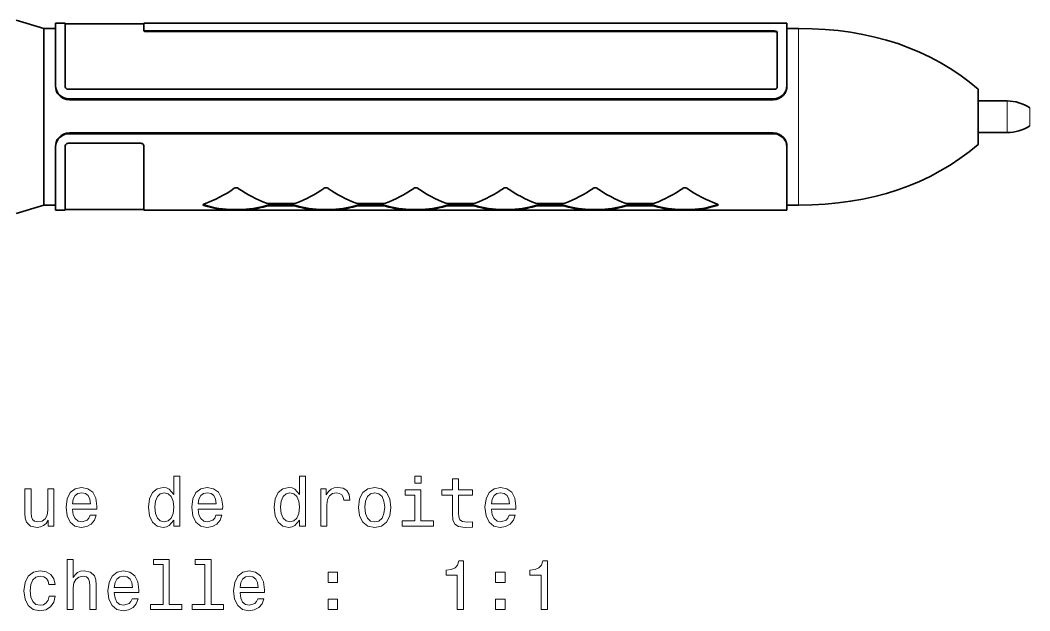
# Model space of a CAD drawing. Extents: x 370 to 946, y 143 to 764.
# Drawn here: x 450.1 to 523.3, y 384.1 to 426.9 of the extents above; entities that cross this region are included whole.
import ezdxf

# ---------------------------------------------------------------- set-up
doc = ezdxf.new("R2010")
doc.units = 0

msp = doc.modelspace()

# ---------------------------------------------------------------- linework, layer by layer
at = {"color": 7, "lineweight": 35, "ltscale": 0.052202}
for p, q in [((451.818, 426.332), (449.818, 426.932)), ((451.818, 413.532), (449.818, 412.932))]:
    msp.add_line(p, q, dxfattribs=at)
at = {"color": 7, "lineweight": 35, "ltscale": 0.112797}
for p, q in [((452.668, 422.195), (452.668, 426.707)), ((505.668, 422.195), (505.668, 426.707))]:
    msp.add_line(p, q, dxfattribs=at)
at = {"color": 7, "lineweight": 35, "ltscale": 0.0175}
for p, q in [((452.668, 426.707), (453.368, 426.707)), ((452.668, 413.157), (453.368, 413.157))]:
    msp.add_line(p, q, dxfattribs=at)
at = {"color": 7, "lineweight": 35, "ltscale": 0.114806}
msp.add_line((453.368, 426.707), (453.368, 422.114), dxfattribs=at)
at = {"color": 7, "lineweight": 35, "ltscale": 0.1425}
for p, q in [((459.068, 426.657), (453.368, 426.657)), ((459.068, 413.207), (453.368, 413.207))]:
    msp.add_line(p, q, dxfattribs=at)
at = {"color": 7, "lineweight": 35, "ltscale": 0.012028}
msp.add_line((459.068, 426.226), (459.068, 426.707), dxfattribs=at)
at = {"color": 7, "lineweight": 35}
for p, q in [((459.068, 426.707), (505.668, 426.707)), ((504.768, 426.149), (459.268, 426.149)), ((504.768, 426.103), (459.268, 426.103)), ((504.768, 421.924), (453.568, 421.924)), ((453.668, 421.227), (504.668, 421.227)), ((453.668, 421.16), (504.668, 421.16)), ((453.668, 418.771), (504.668, 418.771)), ((453.668, 418.708), (504.668, 418.708)), ((465.546, 413.157), (498.046, 413.157))]:
    msp.add_line(p, q, dxfattribs=at)
at = {"color": 7, "lineweight": 35, "ltscale": 0.159136}
msp.add_line((451.818, 419.966), (451.818, 426.332), dxfattribs=at)
at = {"color": 7, "lineweight": 35, "ltscale": 0.02125}
for p, q in [((451.818, 426.332), (452.668, 426.332)), ((505.668, 426.332), (506.518, 426.332)), ((451.818, 413.532), (452.668, 413.532)), ((505.668, 413.532), (506.518, 413.532))]:
    msp.add_line(p, q, dxfattribs=at)
at = {"color": 7, "lineweight": 35, "ltscale": 0.001147}
msp.add_line((459.068, 426.226), (459.068, 426.18), dxfattribs=at)
at = {"color": 7, "lineweight": 13, "ltscale": 0.001147}
for p, q in [((459.268, 426.149), (459.268, 426.103)), ((504.768, 426.103), (504.768, 426.149))]:
    msp.add_line(p, q, dxfattribs=at)
at = {"color": 7, "lineweight": 35, "ltscale": 0.098805}
msp.add_line((504.968, 422.114), (504.968, 426.067), dxfattribs=at)
at = {"color": 7, "lineweight": 13, "ltscale": 0.159136}
msp.add_line((506.518, 426.332), (506.518, 419.966), dxfattribs=at)
at = {"color": 7, "lineweight": 35, "ltscale": 0.001693}
for p, q in [((452.668, 422.195), (452.668, 422.127)), ((505.668, 422.195), (505.668, 422.127))]:
    msp.add_line(p, q, dxfattribs=at)
at = {"color": 7, "lineweight": 35, "ltscale": 0.099999}
msp.add_line((519.518, 417.932), (519.518, 421.932), dxfattribs=at)
at = {"color": 7, "lineweight": 13, "ltscale": 0.001674}
for p, q in [((453.668, 421.227), (453.668, 421.16)), ((504.668, 421.227), (504.668, 421.16))]:
    msp.add_line(p, q, dxfattribs=at)
at = {"color": 7, "lineweight": 35, "ltscale": 0.052499}
for p, q in [((521.618, 421.082), (519.518, 421.082)), ((521.618, 418.782), (519.518, 418.782))]:
    msp.add_line(p, q, dxfattribs=at)
at = {"color": 7, "lineweight": 13, "ltscale": 0.05398}
msp.add_line((521.618, 421.082), (521.618, 418.922), dxfattribs=at)
at = {"color": 7, "lineweight": 35, "ltscale": 0.160861}
msp.add_line((451.818, 413.532), (451.818, 419.966), dxfattribs=at)
at = {"color": 7, "lineweight": 13, "ltscale": 0.160861}
msp.add_line((506.518, 419.966), (506.518, 413.532), dxfattribs=at)
at = {"color": 7, "lineweight": 13, "ltscale": 0.030511}
msp.add_line((523.27, 420.582), (523.27, 419.361), dxfattribs=at)
at = {"color": 7, "lineweight": 13, "ltscale": 0.001989}
msp.add_line((523.27, 419.361), (523.27, 419.282), dxfattribs=at)
at = {"color": 7, "lineweight": 13, "ltscale": 0.001581}
for p, q in [((453.668, 418.708), (453.668, 418.771)), ((504.668, 418.708), (504.668, 418.771))]:
    msp.add_line(p, q, dxfattribs=at)
at = {"color": 7, "lineweight": 13, "ltscale": 0.003519}
msp.add_line((521.618, 418.922), (521.618, 418.782), dxfattribs=at)
at = {"color": 7, "lineweight": 35, "ltscale": 0.001599}
for p, q in [((452.668, 417.738), (452.668, 417.802)), ((505.668, 417.738), (505.668, 417.802))]:
    msp.add_line(p, q, dxfattribs=at)
at = {"color": 7, "lineweight": 35, "ltscale": 0.116531}
for p, q in [((453.368, 417.818), (453.368, 413.157)), ((459.068, 413.157), (459.068, 417.818))]:
    msp.add_line(p, q, dxfattribs=at)
at = {"color": 7, "lineweight": 35, "ltscale": 0.1325}
msp.add_line((458.868, 418.009), (453.568, 418.009), dxfattribs=at)
at = {"color": 7, "lineweight": 35, "ltscale": 0.114523}
for p, q in [((452.668, 413.157), (452.668, 417.738)), ((505.668, 413.157), (505.668, 417.738))]:
    msp.add_line(p, q, dxfattribs=at)
at = {"color": 7, "lineweight": 35, "ltscale": 0.000624847}
msp.add_line((452.668, 413.507), (452.668, 413.532), dxfattribs=at)
at = {"color": 7, "lineweight": 13, "ltscale": 0.001173}
for p, q in [((463.41, 413.554), (463.409, 413.507)), ((500.625, 413.554), (500.627, 413.507))]:
    msp.add_line(p, q, dxfattribs=at)
at = {"color": 7, "lineweight": 13, "ltscale": 0.001196}
for p, q in [((467.953, 413.453), (467.953, 413.501)), ((470.083, 413.453), (470.082, 413.501)), ((474.453, 413.453), (474.453, 413.501)), ((476.583, 413.453), (476.582, 413.501)), ((480.953, 413.453), (480.953, 413.501)), ((483.083, 413.453), (483.082, 413.501)), ((487.453, 413.453), (487.453, 413.501)), ((489.583, 413.453), (489.582, 413.501)), ((493.953, 413.453), (493.953, 413.501)), ((496.083, 413.453), (496.082, 413.501))]:
    msp.add_line(p, q, dxfattribs=at)
at = {"color": 7, "lineweight": 35, "ltscale": 0.046174}
for p, q in [((468.094, 413.644), (469.941, 413.644)), ((468.094, 413.519), (469.941, 413.519)), ((468.094, 413.471), (469.941, 413.471)), ((474.594, 413.644), (476.441, 413.644)), ((474.594, 413.519), (476.441, 413.519)), ((474.594, 413.471), (476.441, 413.471)), ((482.941, 413.644), (481.094, 413.644)), ((481.094, 413.519), (482.941, 413.519)), ((481.094, 413.471), (482.941, 413.471)), ((489.441, 413.644), (487.594, 413.644)), ((487.594, 413.519), (489.441, 413.519)), ((489.441, 413.471), (487.594, 413.471)), ((495.941, 413.644), (494.094, 413.644))]:
    msp.add_line(p, q, dxfattribs=at)
at = {"color": 7, "lineweight": 13, "ltscale": 0.001192}
for p, q in [((468.095, 413.471), (468.094, 413.519)), ((469.941, 413.471), (469.941, 413.519)), ((474.595, 413.471), (474.594, 413.519)), ((476.441, 413.471), (476.441, 413.519)), ((481.095, 413.471), (481.094, 413.519)), ((482.941, 413.471), (482.941, 413.519)), ((487.595, 413.471), (487.594, 413.519)), ((489.441, 413.471), (489.441, 413.519)), ((494.095, 413.471), (494.094, 413.519)), ((495.941, 413.471), (495.941, 413.519))]:
    msp.add_line(p, q, dxfattribs=at)
at = {"color": 7, "lineweight": 35, "ltscale": 0.046175}
for p, q in [((495.941, 413.519), (494.094, 413.519)), ((495.941, 413.471), (494.094, 413.471))]:
    msp.add_line(p, q, dxfattribs=at)
at = {"color": 7, "lineweight": 35, "ltscale": 0.161948}
msp.add_line((459.068, 413.157), (465.546, 413.157), dxfattribs=at)
at = {"color": 7, "lineweight": 35, "ltscale": 0.011105}
for p, q in [((465.99, 413.207), (465.546, 413.207)), ((472.49, 413.207), (472.046, 413.207)), ((478.99, 413.207), (478.546, 413.207)), ((485.49, 413.207), (485.046, 413.207)), ((491.99, 413.207), (491.546, 413.207)), ((498.49, 413.207), (498.046, 413.207))]:
    msp.add_line(p, q, dxfattribs=at)
at = {"color": 7, "lineweight": 13, "ltscale": 0.00125}
for p, q in [((465.622, 413.207), (465.622, 413.157)), ((465.913, 413.207), (465.914, 413.157)), ((472.122, 413.207), (472.122, 413.157)), ((472.413, 413.207), (472.414, 413.157)), ((478.622, 413.207), (478.622, 413.157)), ((478.913, 413.207), (478.914, 413.157)), ((485.122, 413.207), (485.122, 413.157)), ((485.413, 413.207), (485.414, 413.157)), ((491.622, 413.207), (491.622, 413.157)), ((491.913, 413.207), (491.914, 413.157)), ((498.122, 413.207), (498.122, 413.157)), ((498.413, 413.207), (498.414, 413.157))]:
    msp.add_line(p, q, dxfattribs=at)
at = {"color": 7, "lineweight": 35, "ltscale": 0.190553}
msp.add_line((498.046, 413.157), (505.668, 413.157), dxfattribs=at)
at = {"color": 7, "lineweight": 35}
for points in [[(459.268, 426.149), (459.136, 426.168), (459.089, 426.192), (459.07, 426.214), (459.068, 426.226)], [(459.268, 426.103), (459.136, 426.122), (459.089, 426.146), (459.07, 426.168), (459.068, 426.18)], [(504.968, 426.067), (504.963, 426.084), (504.955, 426.096), (504.93, 426.116), (504.856, 426.141), (504.768, 426.149)], [(504.968, 426.021), (504.963, 426.038), (504.955, 426.05), (504.93, 426.07), (504.857, 426.095), (504.768, 426.103)], [(506.518, 426.332), (507.49, 426.314), (508.442, 426.263), (509.372, 426.177), (510.28, 426.056), (511.167, 425.902), (512.033, 425.712), (512.878, 425.489), (513.701, 425.231), (514.503, 424.939), (515.283, 424.612), (516.042, 424.252), (516.78, 423.856), (517.497, 423.427), (518.192, 422.963), (518.865, 422.464), (519.518, 421.932)], [(452.668, 422.195), (452.69, 421.995), (452.755, 421.803), (452.86, 421.628), (453.001, 421.476), (453.171, 421.357), (453.363, 421.274), (453.513, 421.239), (453.668, 421.227)], [(505.668, 422.195), (505.646, 421.995), (505.581, 421.803), (505.476, 421.628), (505.334, 421.476), (505.164, 421.357), (504.973, 421.274), (504.822, 421.239), (504.668, 421.227)], [(453.668, 421.16), (453.458, 421.182), (453.257, 421.247), (453.075, 421.351), (452.92, 421.489), (452.798, 421.654), (452.714, 421.84), (452.679, 421.982), (452.668, 422.127)], [(504.668, 421.16), (504.878, 421.182), (505.079, 421.247), (505.261, 421.351), (505.416, 421.489), (505.538, 421.654), (505.622, 421.84), (505.656, 421.982), (505.668, 422.127)], [(453.668, 418.771), (453.458, 418.749), (453.257, 418.684), (453.075, 418.58), (452.92, 418.442), (452.798, 418.276), (452.714, 418.09), (452.679, 417.947), (452.668, 417.802)], [(452.668, 417.738), (452.69, 417.938), (452.755, 418.131), (452.86, 418.306), (453.001, 418.458), (453.171, 418.578), (453.363, 418.661), (453.513, 418.696), (453.668, 418.708)], [(504.668, 418.771), (504.878, 418.749), (505.079, 418.684), (505.261, 418.58), (505.416, 418.442), (505.538, 418.276), (505.622, 418.09), (505.656, 417.947), (505.668, 417.802)], [(505.668, 417.738), (505.646, 417.938), (505.581, 418.131), (505.476, 418.306), (505.334, 418.458), (505.164, 418.578), (504.973, 418.661), (504.822, 418.696), (504.668, 418.708)], [(506.518, 413.532), (507.49, 413.549), (508.442, 413.601), (509.372, 413.687), (510.28, 413.807), (511.167, 413.962), (512.033, 414.151), (512.878, 414.374), (513.701, 414.632), (514.503, 414.924), (515.283, 415.251), (516.042, 415.612), (516.78, 416.007), (517.497, 416.437), (518.192, 416.901), (518.865, 417.399), (519.518, 417.932)], [(463.409, 413.602), (463.368, 413.581), (463.356, 413.569), (463.35, 413.553)], [(463.35, 413.553), (463.353, 413.543), (463.357, 413.536), (463.372, 413.523), (463.409, 413.507)], [(500.627, 413.602), (500.668, 413.581), (500.68, 413.568), (500.685, 413.553)], [(500.685, 413.553), (500.683, 413.542), (500.678, 413.535), (500.664, 413.523), (500.627, 413.507)]]:
    msp.add_lwpolyline(points, dxfattribs=at)
at = {"color": 7, "lineweight": 13}
msp.add_lwpolyline([(519.518, 417.932), (519.062, 417.554), (518.594, 417.192), (518.115, 416.847), (517.625, 416.519), (517.125, 416.208), (516.614, 415.914), (516.093, 415.637), (515.562, 415.378), (514.472, 414.912), (513.346, 414.516), (512.187, 414.189), (510.999, 413.93), (509.906, 413.753), (508.793, 413.629), (507.663, 413.556), (506.518, 413.532)], dxfattribs=at)
for points in [[(461.24, 390.694), (461.24, 390.275), (461.684, 390.275), (461.684, 393.896), (461.245, 393.896), (461.245, 392.57), (460.907, 392.953), (460.7, 393.044), (460.463, 393.079), (460.034, 392.978), (459.702, 392.696), (459.485, 392.242), (459.409, 391.632), (459.485, 391.021), (459.702, 390.562), (460.034, 390.275), (460.463, 390.179), (460.7, 390.215), (460.912, 390.305)], [(470.348, 390.694), (470.348, 390.275), (470.792, 390.275), (470.792, 393.896), (470.353, 393.896), (470.353, 392.57), (470.015, 392.953), (469.808, 393.044), (469.571, 393.079), (469.142, 392.978), (468.81, 392.696), (468.593, 392.242), (468.517, 391.632), (468.593, 391.021), (468.81, 390.562), (469.142, 390.275), (469.571, 390.179), (469.808, 390.215), (470.02, 390.305)], [(479.163, 393.896), (478.694, 393.896), (478.694, 393.392), (479.163, 393.392)], [(481.423, 392.514), (481.423, 391.158), (481.453, 390.719), (481.594, 390.416), (481.877, 390.24), (482.356, 390.179), (482.88, 390.204), (482.88, 390.588), (482.497, 390.557), (482.149, 390.598), (481.962, 390.724), (481.882, 390.936), (481.867, 391.233), (481.867, 392.514), (482.88, 392.514), (482.88, 392.892), (481.867, 392.892), (481.867, 393.684), (481.423, 393.684), (481.423, 392.892), (480.656, 392.892), (480.656, 392.514)], [(452.555, 392.983), (452.112, 392.983), (452.112, 391.42), (452.061, 391.057), (451.915, 390.794), (451.688, 390.633), (451.39, 390.583), (451.153, 390.623), (451.002, 390.744), (450.916, 390.951), (450.896, 391.243), (450.896, 392.983), (450.452, 392.983), (450.452, 391.203), (450.467, 390.845), (450.563, 390.547), (450.856, 390.275), (451.325, 390.179), (451.577, 390.215), (451.794, 390.305), (451.98, 390.462), (452.132, 390.689), (452.132, 390.275), (452.555, 390.275)], [(453.892, 391.501), (455.667, 391.501), (455.672, 391.707), (455.591, 392.287), (455.369, 392.721), (455.016, 392.983), (454.547, 393.079), (454.088, 392.978), (453.735, 392.696), (453.508, 392.237), (453.428, 391.632), (453.503, 391.011), (453.73, 390.557), (454.078, 390.275), (454.532, 390.179), (454.926, 390.245), (455.248, 390.416), (455.485, 390.689), (455.622, 391.052), (455.183, 391.052), (455.092, 390.85), (454.961, 390.699), (454.588, 390.578), (454.3, 390.633), (454.083, 390.81), (453.942, 391.097), (453.892, 391.485)], [(463, 391.501), (464.775, 391.501), (464.78, 391.707), (464.699, 392.287), (464.478, 392.721), (464.124, 392.983), (463.655, 393.079), (463.197, 392.978), (462.844, 392.696), (462.617, 392.237), (462.536, 391.632), (462.612, 391.011), (462.838, 390.557), (463.186, 390.275), (463.64, 390.179), (464.034, 390.245), (464.356, 390.416), (464.594, 390.689), (464.73, 391.052), (464.291, 391.052), (464.2, 390.85), (464.069, 390.699), (463.696, 390.578), (463.408, 390.633), (463.191, 390.81), (463.05, 391.097), (463, 391.485)], [(471.886, 390.275), (472.33, 390.275), (472.33, 391.823), (472.375, 392.197), (472.511, 392.464), (472.733, 392.625), (473.031, 392.681), (473.253, 392.645), (473.419, 392.544), (473.52, 392.373), (473.555, 392.141), (474.004, 392.141), (473.944, 392.55), (473.777, 392.842), (473.5, 393.019), (473.122, 393.079), (472.864, 393.039), (472.642, 392.938), (472.446, 392.766), (472.289, 392.534), (472.289, 392.983), (471.886, 392.983)], [(474.624, 391.627), (474.705, 391.011), (474.937, 390.557), (475.305, 390.275), (475.8, 390.179), (476.289, 390.275), (476.657, 390.552), (476.889, 391.006), (476.975, 391.627), (476.889, 392.242), (476.657, 392.701), (476.289, 392.978), (475.8, 393.079), (475.305, 392.978), (474.937, 392.696), (474.705, 392.242)], [(479.148, 390.648), (479.148, 392.892), (478.008, 392.892), (478.008, 392.514), (478.704, 392.514), (478.704, 390.648), (477.797, 390.648), (477.797, 390.275), (480.066, 390.275), (480.066, 390.648)], [(484.252, 391.501), (486.027, 391.501), (486.032, 391.707), (485.952, 392.287), (485.73, 392.721), (485.377, 392.983), (484.908, 393.079), (484.449, 392.978), (484.096, 392.696), (483.869, 392.237), (483.788, 391.632), (483.864, 391.011), (484.091, 390.557), (484.439, 390.275), (484.892, 390.179), (485.286, 390.245), (485.609, 390.416), (485.846, 390.689), (485.982, 391.052), (485.543, 391.052), (485.452, 390.85), (485.321, 390.699), (484.948, 390.578), (484.66, 390.633), (484.444, 390.81), (484.302, 391.097), (484.252, 391.485)], [(453.892, 391.874), (453.947, 392.222), (454.083, 392.479), (454.29, 392.635), (454.563, 392.691), (454.83, 392.635), (455.037, 392.479), (455.163, 392.222), (455.208, 391.874)], [(460.539, 392.681), (460.831, 392.61), (461.053, 392.413), (461.184, 392.086), (461.235, 391.632), (461.184, 391.173), (461.053, 390.845), (460.831, 390.643), (460.539, 390.578), (460.261, 390.643), (460.05, 390.845), (459.908, 391.178), (459.863, 391.632), (459.908, 392.081), (460.05, 392.408), (460.261, 392.61)], [(463, 391.874), (463.055, 392.222), (463.191, 392.479), (463.398, 392.635), (463.671, 392.691), (463.938, 392.635), (464.145, 392.479), (464.271, 392.222), (464.316, 391.874)], [(469.647, 392.681), (469.939, 392.61), (470.161, 392.413), (470.292, 392.086), (470.343, 391.632), (470.292, 391.173), (470.161, 390.845), (469.939, 390.643), (469.647, 390.578), (469.369, 390.643), (469.158, 390.845), (469.016, 391.178), (468.971, 391.632), (469.016, 392.081), (469.158, 392.408), (469.369, 392.61)], [(475.078, 391.632), (475.124, 392.086), (475.265, 392.413), (475.492, 392.615), (475.8, 392.686), (476.102, 392.615), (476.329, 392.418), (476.47, 392.086), (476.521, 391.632), (476.47, 391.173), (476.329, 390.84), (476.102, 390.638), (475.8, 390.573), (475.492, 390.638), (475.265, 390.84), (475.124, 391.173)], [(484.252, 391.874), (484.307, 392.222), (484.444, 392.479), (484.65, 392.635), (484.923, 392.691), (485.19, 392.635), (485.397, 392.479), (485.523, 392.222), (485.568, 391.874)], [(453.503, 384.228), (453.947, 384.228), (453.947, 385.792), (453.993, 386.15), (454.139, 386.412), (454.366, 386.573), (454.668, 386.634), (454.91, 386.583), (455.062, 386.447), (455.137, 386.22), (455.163, 385.918), (455.163, 384.228), (455.606, 384.228), (455.606, 386.008), (455.586, 386.367), (455.496, 386.664), (455.198, 386.936), (454.734, 387.032), (454.482, 386.997), (454.265, 386.901), (454.083, 386.75), (453.947, 386.543), (453.947, 387.849), (453.503, 387.849)], [(460.458, 387.476), (460.458, 384.601), (459.545, 384.601), (459.545, 384.228), (461.81, 384.228), (461.81, 384.601), (460.902, 384.601), (460.902, 387.849), (459.762, 387.849), (459.762, 387.476)], [(463.494, 387.476), (463.494, 384.601), (462.581, 384.601), (462.581, 384.228), (464.846, 384.228), (464.846, 384.601), (463.938, 384.601), (463.938, 387.849), (462.798, 387.849), (462.798, 387.476)], [(481.781, 384.228), (482.24, 384.228), (482.24, 387.753), (481.897, 387.753), (481.806, 387.446), (481.624, 387.239), (481.347, 387.118), (480.964, 387.078), (480.964, 386.72), (481.781, 386.72)], [(487.853, 384.228), (488.312, 384.228), (488.312, 387.753), (487.969, 387.753), (487.878, 387.446), (487.697, 387.239), (487.419, 387.118), (487.036, 387.078), (487.036, 386.72), (487.853, 386.72)], [(452.192, 386.039), (452.631, 386.039), (452.54, 386.442), (452.323, 386.76), (451.985, 386.957), (451.547, 387.032), (451.063, 386.931), (450.694, 386.649), (450.462, 386.19), (450.382, 385.575), (450.457, 384.964), (450.684, 384.511), (451.042, 384.228), (451.532, 384.132), (451.965, 384.208), (452.303, 384.42), (452.535, 384.753), (452.636, 385.196), (452.212, 385.196), (452.137, 384.914), (451.996, 384.702), (451.794, 384.571), (451.547, 384.531), (451.239, 384.596), (451.017, 384.798), (450.881, 385.126), (450.836, 385.59), (450.881, 386.044), (451.022, 386.372), (451.249, 386.573), (451.547, 386.644), (451.809, 386.599), (452.006, 386.483), (452.137, 386.291)], [(456.928, 385.454), (458.703, 385.454), (458.708, 385.66), (458.627, 386.24), (458.405, 386.674), (458.052, 386.936), (457.583, 387.032), (457.124, 386.931), (456.771, 386.649), (456.545, 386.19), (456.464, 385.585), (456.539, 384.964), (456.766, 384.511), (457.114, 384.228), (457.568, 384.132), (457.962, 384.198), (458.284, 384.369), (458.521, 384.642), (458.658, 385.005), (458.219, 385.005), (458.128, 384.803), (457.997, 384.652), (457.624, 384.531), (457.336, 384.586), (457.119, 384.763), (456.978, 385.05), (456.928, 385.439)], [(456.928, 385.827), (456.983, 386.175), (457.119, 386.432), (457.326, 386.588), (457.599, 386.644), (457.866, 386.588), (458.073, 386.432), (458.199, 386.175), (458.244, 385.827)], [(466.036, 385.454), (467.811, 385.454), (467.816, 385.66), (467.735, 386.24), (467.514, 386.674), (467.161, 386.936), (466.691, 387.032), (466.233, 386.931), (465.88, 386.649), (465.653, 386.19), (465.572, 385.585), (465.648, 384.964), (465.874, 384.511), (466.222, 384.228), (466.676, 384.132), (467.07, 384.198), (467.392, 384.369), (467.63, 384.642), (467.766, 385.005), (467.327, 385.005), (467.236, 384.803), (467.105, 384.652), (466.732, 384.531), (466.444, 384.586), (466.228, 384.763), (466.086, 385.05), (466.036, 385.439)], [(466.036, 385.827), (466.091, 386.175), (466.228, 386.432), (466.434, 386.588), (466.707, 386.644), (466.974, 386.588), (467.181, 386.432), (467.307, 386.175), (467.352, 385.827)], [(472.416, 386.185), (473.112, 386.185), (473.112, 386.936), (472.416, 386.936)], [(484.56, 386.185), (485.256, 386.185), (485.256, 386.936), (484.56, 386.936)], [(472.416, 384.228), (473.112, 384.228), (473.112, 384.98), (472.416, 384.98)], [(484.56, 384.228), (485.256, 384.228), (485.256, 384.98), (484.56, 384.98)]]:
    msp.add_lwpolyline(points, close=True, dxfattribs=at)
at = {"color": 7, "lineweight": 35}
for centre, radius, start, end in [((453.563, 422.12), 0.196, 181.79364, 271.49345), ((504.773, 422.12), 0.196, 268.50654, 358.20643), ((521.618, 418.102), 2.979, 56.32246, 90), ((521.618, 421.761), 2.979, 270, 303.67754), ((453.563, 417.812), 0.196, 88.60901, 178.3293), ((458.873, 417.812), 0.196, 1.67077, 91.39099), ((460.109, 422.68), 9.66, 289.97576, 304.79892), ((465.768, 414.505), 0.283, 58.8916, 121.10832), ((471.466, 422.75), 9.741, 235.24515, 248.85635), ((466.569, 422.75), 9.741, 291.14365, 304.75486), ((472.268, 414.505), 0.283, 58.8916, 121.10832), ((477.966, 422.75), 9.741, 235.24515, 248.85635), ((473.069, 422.75), 9.741, 291.14365, 304.75486), ((478.768, 414.505), 0.283, 58.8916, 121.10832), ((484.466, 422.75), 9.741, 235.24515, 248.85635), ((479.569, 422.75), 9.741, 291.14365, 304.75486), ((485.268, 414.505), 0.283, 58.8916, 121.10832), ((490.966, 422.75), 9.741, 235.24515, 248.85635), ((486.069, 422.75), 9.741, 291.14365, 304.75486), ((491.768, 414.505), 0.283, 58.8916, 121.10832), ((497.466, 422.75), 9.741, 235.24515, 248.85635), ((492.569, 422.75), 9.741, 291.14364, 304.75486), ((498.268, 414.505), 0.283, 58.8916, 121.10832), ((503.927, 422.68), 9.66, 235.20108, 250.02424), ((463.443, 413.679), 0.13, 231.72922, 255.29515), ((465.939, 420.106), 6.95, 269.78852, 286.84296), ((465.931, 420.247), 7.042, 270.47665, 286.68412), ((468.086, 414.062), 0.418, 251.4792, 271.24563), ((468.086, 412.987), 0.531, 89.11983, 104.51023), ((468.087, 412.941), 0.53, 89.10562, 104.59086), ((469.95, 414.062), 0.418, 268.75438, 288.5208), ((469.95, 412.987), 0.531, 75.48976, 90.88017), ((469.949, 412.941), 0.53, 75.40913, 90.89437), ((472.104, 420.247), 7.042, 253.31588, 269.52335), ((472.097, 420.106), 6.95, 253.15704, 270.21148), ((472.439, 420.106), 6.95, 269.78852, 286.84296), ((472.431, 420.247), 7.042, 270.47665, 286.68412), ((474.586, 414.062), 0.418, 251.4792, 271.24563), ((474.586, 412.987), 0.531, 89.11983, 104.51023), ((474.587, 412.941), 0.53, 89.10562, 104.59086), ((476.45, 414.062), 0.418, 268.75438, 288.5208), ((476.45, 412.987), 0.531, 75.48977, 90.88017), ((476.449, 412.941), 0.53, 75.40913, 90.89437), ((478.604, 420.247), 7.042, 253.31588, 269.52335), ((478.597, 420.106), 6.95, 253.15704, 270.21148), ((478.939, 420.106), 6.95, 269.78852, 286.84296), ((478.931, 420.247), 7.042, 270.47665, 286.68412), ((481.086, 414.062), 0.418, 251.4792, 271.24563), ((481.086, 412.987), 0.531, 89.11984, 104.51023), ((481.087, 412.941), 0.53, 89.10563, 104.59086), ((482.95, 414.062), 0.418, 268.75438, 288.52079), ((482.95, 412.987), 0.531, 75.48977, 90.88017), ((482.949, 412.941), 0.53, 75.40913, 90.89437), ((485.104, 420.247), 7.042, 253.31588, 269.52335), ((485.097, 420.106), 6.95, 253.15704, 270.21148), ((485.439, 420.106), 6.95, 269.78852, 286.84296), ((485.431, 420.247), 7.042, 270.47665, 286.68411), ((487.586, 414.062), 0.418, 251.4792, 271.24563), ((487.586, 412.987), 0.531, 89.11984, 104.51023), ((487.587, 412.941), 0.53, 89.10563, 104.59086), ((489.45, 414.062), 0.418, 268.75438, 288.5208), ((489.45, 412.987), 0.531, 75.48977, 90.88017), ((489.449, 412.941), 0.53, 75.40914, 90.89437), ((491.604, 420.247), 7.042, 253.31589, 269.52335), ((491.597, 420.106), 6.95, 253.15704, 270.21148), ((491.939, 420.106), 6.95, 269.78852, 286.84296), ((491.931, 420.247), 7.042, 270.47665, 286.68411), ((494.086, 414.062), 0.418, 251.4792, 271.24563), ((494.086, 412.987), 0.531, 89.11983, 104.51023), ((494.087, 412.941), 0.53, 89.10562, 104.59086), ((495.95, 414.062), 0.418, 268.75438, 288.52079), ((495.95, 412.987), 0.531, 75.48977, 90.88017), ((495.949, 412.941), 0.53, 75.40914, 90.89437), ((498.104, 420.247), 7.042, 253.31589, 269.52335), ((498.097, 420.106), 6.95, 253.15704, 270.21148), ((500.592, 413.679), 0.13, 284.70481, 308.27087), ((465.768, 403.149), 10.009, 89.16386, 90.83613), ((472.268, 403.149), 10.009, 89.16386, 90.83613), ((478.768, 403.149), 10.009, 89.16386, 90.83613), ((485.268, 403.149), 10.009, 89.16386, 90.83613), ((491.768, 403.149), 10.009, 89.16386, 90.83613), ((498.268, 403.149), 10.009, 89.16386, 90.83613)]:
    msp.add_arc(centre, radius, start, end, dxfattribs=at)
for centre, major_axis, ratio, start_param, end_param in [((463.297, 419.776), (5.509, -5.363), 0.704351, 5.330169, 5.668993), ((463.298, 419.769), (5.548, -5.273), 0.70412, 5.319053, 5.645651), ((500.739, 419.776), (5.509, 5.363), 0.704351, 3.755778, 4.094599), ((500.738, 419.769), (5.548, 5.273), 0.704119, 3.779119, 4.105715)]:
    msp.add_ellipse(centre, major_axis=major_axis, ratio=ratio, start_param=start_param, end_param=end_param, dxfattribs=at)

doc.saveas('drawing.dxf')
